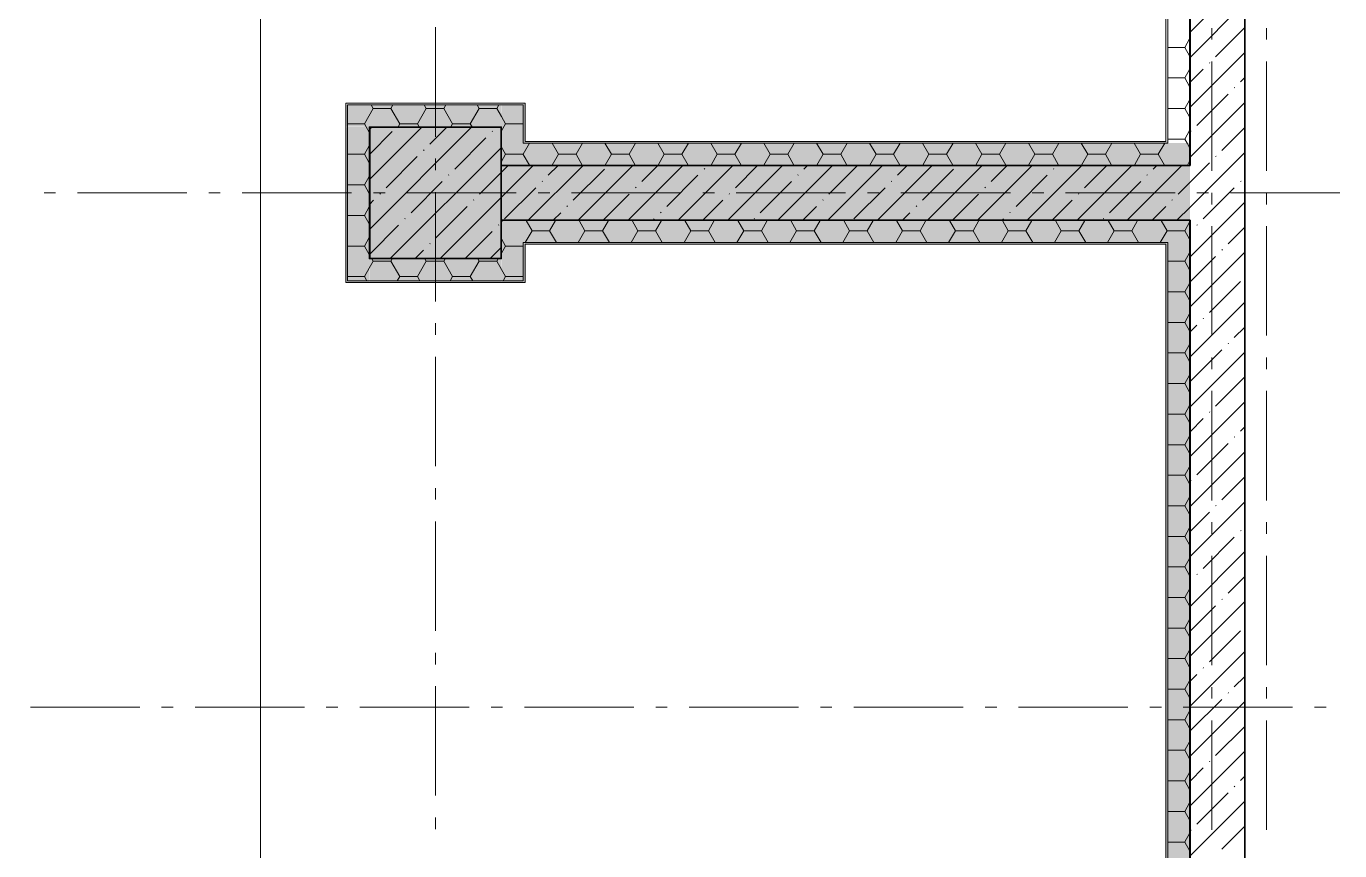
# Model space of a CAD drawing. Header units: millimetres. Extents: x -81576 to 1046824, y -248937 to 691537.
# Drawn here: x 168124 to 174129, y 553415 to 557183 of the extents above; entities that cross this region are included whole.
import ezdxf

# ---------------------------------------------------------------- set-up
doc = ezdxf.new("R2010")
doc.units = ezdxf.units.MM
doc.layers.add('PDF _Геометрия', color=7, linetype='Continuous', true_color=0x1d1d1d)
doc.layers.add('PDF _Сплошная заливка', color=7, linetype='Continuous', true_color=0xffffff)

msp = doc.modelspace()

# ---------------------------------------------------------------- hatches: boundary and pattern name
at = {"layer": 'PDF _Сплошная заливка', "true_color": 0x636466, "transparency": 33554559}
for points in [[(169584.5, 556723.6), (169592.5, 556723.6), (169592.5, 556823.6), (169584.5, 556823.6)], [(170296.5, 556723.6), (170294.5, 556823.6), (169592.5, 556823.6), (169592.5, 556723.6)], [(170396.5, 556548.6), (170396.5, 556823.6), (170296.5, 556823.6), (170296.5, 556548.6)], [(170404.5, 556648.6), (170404.5, 556831.6), (170396.5, 556831.6), (170396.5, 556648.6)], [(169592.5, 556011.6), (169592.5, 556721.6), (169584.5, 556721.6), (169584.5, 556011.6)], [(169692.5, 556019.6), (169692.5, 556723.6), (169592.5, 556721.6), (169592.5, 556019.6)], [(169694.5, 556121.6), (170294.5, 556121.6), (170294.5, 556721.6), (169694.5, 556721.6)], [(173442.5, 556548.6), (173442.5, 556648.6), (170396.5, 556648.6), (170396.5, 556548.6)], [(173342.5, 556648.6), (173342.5, 556656.6), (170404.5, 556656.6), (170404.5, 556648.6)], [(173444.5, 556296.6), (173444.5, 556546.6), (170294.5, 556546.6), (170294.5, 556296.6)], [(170396.5, 556546.6), (170396.5, 556548.6), (170296.5, 556546.6)], [(173442.5, 556546.6), (173442.5, 556548.6), (171119.5, 556546.6)], [(170396.5, 556294.6), (170396.5, 556296.6), (170296.5, 556294.6)], [(170396.5, 556019.6), (170396.5, 556294.6), (170296.5, 556294.6), (170296.5, 556019.6)], [(173442.5, 556194.6), (173442.5, 556294.6), (170396.5, 556294.6), (170396.5, 556194.6)], [(173442.5, 556294.6), (173442.5, 556296.6), (171119.5, 556294.6)], [(170404.5, 556011.6), (170404.5, 556194.6), (170396.5, 556194.6), (170396.5, 556011.6)], [(170404.5, 556186.6), (173342.5, 556186.6), (173342.5, 556194.6), (170404.5, 556194.6)], [(173342.5, 550606.5), (173342.5, 556186.6), (173334.5, 556186.6), (173334.5, 550606.5)], [(173342.5, 550598.5), (173442.5, 550598.5), (173442.5, 556194.6), (173342.5, 556194.6)], [(169692.5, 556119.6), (169694.5, 556121.6), (169692.5, 556121.6)], [(169694.5, 556019.6), (170296.5, 556019.6), (170294.5, 556119.6), (169692.5, 556119.6)], [(170294.5, 556119.6), (170294.5, 556121.6), (169694.5, 556119.6)], [(169592.5, 556011.6), (169692.5, 556011.6), (169692.5, 556019.6), (169592.5, 556019.6)], [(170294.5, 556011.6), (170294.5, 556019.6), (169694.5, 556019.6), (169694.5, 556011.6)], [(170296.5, 556011.6), (170396.5, 556011.6), (170396.5, 556019.6), (170296.5, 556019.6)]]:
    msp.add_hatch(color=251, dxfattribs=at).paths.add_polyline_path(points)

# ---------------------------------------------------------------- linework, layer by layer
at = {"layer": 'PDF _Геометрия', "color": 7, "lineweight": 9}
msp.add_lwpolyline([(96004.5, 535380), (96004.5, 585971.6), (122994.5, 585971.6), (122994.5, 547671.5), (169194.5, 547671.5), (169194.5, 581171.6), (172944.5, 581171.6), (172944.5, 582548.4), (172944.5, 581171.6), (169194.5, 581171.6), (169194.5, 547671.5), (122994.5, 547671.5), (122994.5, 585971.6), (96004.5, 585971.6)], close=True, dxfattribs=at)
at = {"layer": 'PDF _Геометрия', "color": 7, "lineweight": 35}
for points in [[(170294.5, 556546.6), (173444.5, 556546.6), (173444.5, 574296.6), (170294.5, 574296.6), (170294.5, 574546.6), (173444.5, 574546.6), (173444.5, 580421.6), (170294.5, 580421.6)], [(173694.5, 580171.6), (173694.5, 550571.5)], [(124744.5, 546971.5), (124744.5, 547221.5), (119099.5, 547221.5), (108544.5, 547221.5), (104419.5, 547221.5), (103764.5, 547221.5), (103764.5, 546971.5), (104419.5, 546971.5), (108544.5, 546971.5), (119099.5, 546971.5), (124744.5, 546971.5), (122554.5, 546971.5), (122554.5, 547221.5), (173444.5, 547221.5), (173444.5, 550246.5), (170319.5, 550246.5), (170319.5, 550496.5), (173444.5, 550496.5), (173444.5, 556296.6), (170294.5, 556296.6)]]:
    msp.add_lwpolyline(points, dxfattribs=at)
at = {"layer": 'PDF _Геометрия', "color": 7, "lineweight": 9}
for points in [[(170294.5, 574546.6), (170294.5, 574721.6), (169694.5, 574721.6), (169694.5, 574121.6), (170294.5, 574121.6), (170294.5, 574296.6), (170396.5, 574296.6), (170404.5, 574296.6), (173444.5, 574296.6), (173444.5, 574194.6), (173444.5, 574186.6), (173444.5, 556656.6), (173444.5, 556648.6), (173442.5, 556648.6)], [(170294.5, 574294.6), (170404.5, 574294.6), (173444.5, 574294.6), (173444.5, 574296.6), (173442.5, 574296.6), (173442.5, 574186.6), (173442.5, 568546.6), (173442.5, 568296.6), (173442.5, 562546.6), (173442.5, 562296.6), (173442.5, 556656.6), (173442.5, 556546.6), (173444.5, 556546.6), (173444.5, 556548.6), (173442.5, 556548.6), (170404.5, 556548.6), (170294.5, 556548.6)], [(169994.5, 557178.1), (169994.5, 556678.1)], [(173544.5, 557174.7), (173544.5, 557121.8)], [(173794.5, 557174.7), (173794.5, 557121.8)], [(173544.5, 557021.8), (173544.5, 556521.8)], [(173794.5, 557021.8), (173794.5, 556521.8)], [(170294.5, 556296.6), (170296.5, 556296.6), (170296.5, 556119.6), (169692.5, 556119.6), (169692.5, 556723.6), (170296.5, 556723.6), (170296.5, 556548.6), (170296.5, 556546.6), (170294.5, 556546.6), (170396.5, 556546.6)], [(170294.5, 556546.6), (170294.5, 556721.6), (169694.5, 556721.6), (169694.5, 556121.6), (170294.5, 556121.6), (170294.5, 556296.6), (170396.5, 556296.6), (170404.5, 556296.6), (173444.5, 556296.6), (173444.5, 556194.6), (173444.5, 556186.6), (173444.5, 550606.5), (173444.5, 550598.5)], [(173444.5, 556648.6), (173444.5, 556546.6), (170404.5, 556546.6), (170396.5, 556546.6), (170396.5, 556548.6)], [(169994.5, 556578.1), (169994.5, 556525.2)], [(168205.4, 556421.6), (168258.3, 556421.6)], [(168358.3, 556421.6), (168858.3, 556421.6)], [(168958.3, 556421.6), (169011.2, 556421.6)], [(169111.2, 556421.6), (169611.2, 556421.6)], [(169711.2, 556421.6), (169764.2, 556421.6)], [(169864.2, 556421.6), (170364.2, 556421.6)], [(169994.5, 556425.2), (169994.5, 555925.2)], [(170464.2, 556421.6), (170517.1, 556421.6)], [(170617.1, 556421.6), (171117.1, 556421.6)], [(171217.1, 556421.6), (171270, 556421.6)], [(171370, 556421.6), (171870, 556421.6)], [(171970, 556421.6), (172022.9, 556421.6)], [(172122.9, 556421.6), (172622.9, 556421.6)], [(172722.9, 556421.6), (172775.8, 556421.6)], [(172875.8, 556421.6), (173375.8, 556421.6)], [(173475.8, 556421.6), (173528.7, 556421.6)], [(173544.5, 556421.8), (173544.5, 556368.8)], [(173628.7, 556421.6), (174128.7, 556421.6)], [(173794.5, 556421.8), (173794.5, 556368.8)], [(170294.5, 556294.6), (170404.5, 556294.6), (173444.5, 556294.6), (173444.5, 556296.6), (173442.5, 556296.6), (173442.5, 556186.6), (173442.5, 550606.5), (173442.5, 550496.5), (173444.5, 550496.5), (170404.5, 550496.5), (170396.5, 550496.5), (170396.5, 550498.5)], [(170396.5, 556296.6), (170396.5, 556294.6)], [(173544.5, 556268.8), (173544.5, 555768.8)], [(173794.5, 556268.8), (173794.5, 555768.8)], [(173444.5, 556194.6), (173442.5, 556194.6)], [(169994.5, 555825.2), (169994.5, 555772.3)], [(169994.5, 555672.3), (169994.5, 555172.3)], [(173544.5, 555668.8), (173544.5, 555615.9)], [(173794.5, 555668.8), (173794.5, 555615.9)], [(173544.5, 555515.9), (173544.5, 555015.9)], [(173794.5, 555515.9), (173794.5, 555015.9)], [(169994.5, 555072.3), (169994.5, 555019.4)], [(169994.5, 554919.4), (169994.5, 554419.4)], [(173544.5, 554915.9), (173544.5, 554863)], [(173794.5, 554915.9), (173794.5, 554863)], [(173544.5, 554763), (173544.5, 554263)], [(173794.5, 554763), (173794.5, 554263)], [(169994.5, 554319.4), (169994.5, 554266.5)], [(169994.5, 554166.5), (169994.5, 553666.5)], [(173544.5, 554163), (173544.5, 554110.1)], [(173794.5, 554163), (173794.5, 554110.1)], [(168643, 554071.6), (168143, 554071.6)], [(168795.9, 554071.6), (168743, 554071.6)], [(169395.9, 554071.6), (168895.9, 554071.6)], [(169548.8, 554071.6), (169495.9, 554071.6)], [(170148.8, 554071.6), (169648.8, 554071.6)], [(170301.7, 554071.6), (170248.8, 554071.6)], [(170901.7, 554071.6), (170401.7, 554071.6)], [(171054.7, 554071.6), (171001.7, 554071.6)], [(171654.7, 554071.6), (171154.7, 554071.6)], [(171807.6, 554071.6), (171754.7, 554071.6)], [(172407.6, 554071.6), (171907.6, 554071.6)], [(172560.5, 554071.6), (172507.6, 554071.6)], [(173160.5, 554071.6), (172660.5, 554071.6)], [(173313.4, 554071.6), (173260.5, 554071.6)], [(173913.4, 554071.6), (173413.4, 554071.6)], [(174066.3, 554071.6), (174013.4, 554071.6)], [(173544.5, 554010.1), (173544.5, 553510.1)], [(173794.5, 554010.1), (173794.5, 553510.1)], [(169994.5, 553566.5), (169994.5, 553513.6)]]:
    msp.add_lwpolyline(points, dxfattribs=at)
at = {"layer": 'PDF _Геометрия', "color": 7, "lineweight": 13}
for points in [[(173342.5, 562296.6), (173342.5, 556656.6), (173342.5, 556648.6), (170404.5, 556648.6), (170396.5, 556648.6), (170396.5, 556823.6), (169592.5, 556823.6), (169592.5, 556019.6), (170396.5, 556019.6), (170396.5, 556194.6), (170404.5, 556194.6), (173342.5, 556194.6), (173342.5, 556186.6), (173342.5, 550606.5)], [(173334.5, 550606.5), (173334.5, 556186.6), (170404.5, 556186.6), (170404.5, 556011.6), (170294.5, 556011.6), (169694.5, 556011.6), (169584.5, 556011.6), (169584.5, 556721.6), (169584.5, 556831.6), (170294.5, 556831.6), (170404.5, 556831.6), (170404.5, 556656.6), (173334.5, 556656.6), (173334.5, 562186.6)], [(173444.5, 556656.6), (173444.5, 556648.6)], [(170404.5, 556546.6), (170396.5, 556546.6)], [(170396.5, 556296.6), (170404.5, 556296.6)], [(173444.5, 556194.6), (173444.5, 556186.6)]]:
    msp.add_lwpolyline(points, dxfattribs=at)
at = {"layer": 'PDF _Геометрия', "lineweight": 9}
for points in [[(173694.5, 557290.7), (173444.5, 557040.7)], [(173589.7, 557300), (173447.2, 557157.4)], [(173694.5, 557176.6), (173561.2, 557043.3)], [(173442.5, 557125.1), (173420.2, 557086.4)], [(173420.2, 557086.4), (173342.5, 557086.4)], [(173420.2, 557086.4), (173442.5, 557047.6)], [(173694.5, 557062.6), (173444.5, 556812.6)], [(173442.5, 556985.4), (173420.2, 556946.7)], [(173504.2, 556986.3), (173444.5, 556926.6)], [(173535.1, 557017.2), (173532.7, 557014.8)], [(173420.2, 556946.7), (173342.5, 556946.7)], [(173420.2, 556946.7), (173442.5, 556907.9)], [(173694.5, 556948.5), (173675.3, 556929.3)], [(173618.3, 556872.3), (173475.7, 556729.7)], [(173649.1, 556903.2), (173646.8, 556900.8)], [(169710.5, 556807), (169670.2, 556737.2)], [(169700.9, 556823.6), (169710.5, 556807)], [(169791.1, 556807), (169710.5, 556807)], [(169800.7, 556823.6), (169791.1, 556807)], [(169791.1, 556807), (169831.4, 556737.2)], [(169952.4, 556807), (169912.1, 556737.2)], [(169942.9, 556823.6), (169952.4, 556807)], [(170033.1, 556807), (169952.4, 556807)], [(170042.6, 556823.6), (170033.1, 556807)], [(170033.1, 556807), (170073.4, 556737.2)], [(170194.4, 556807), (170154, 556737.2)], [(170184.8, 556823.6), (170194.3, 556807)], [(170275, 556807), (170194.4, 556807)], [(170284.5, 556823.6), (170275, 556807)], [(170275, 556807), (170296.5, 556769.7), (170315.3, 556737.2)], [(173420.2, 556807), (173342.5, 556807)], [(173442.5, 556845.7), (173420.2, 556807)], [(173420.2, 556807), (173442.5, 556768.3)], [(173694.5, 556834.5), (173444.5, 556584.5)], [(169670.2, 556737.2), (169592.5, 556737.2)], [(169670.2, 556737.2), (169678, 556723.6), (169692.5, 556698.4)], [(169703.9, 556721.6), (169694.5, 556712.2)], [(169932, 556721.6), (169694.5, 556484.1)], [(170160.1, 556721.6), (169694.5, 556256)], [(169797.6, 556701.2), (169694.5, 556598.1)], [(169831.4, 556737.2), (169823.6, 556723.6)], [(169912.1, 556737.2), (169831.5, 556737.2)], [(169912.1, 556737.2), (169919.9, 556723.6)], [(170046.1, 556721.6), (169968.7, 556644.2)], [(170073.4, 556737.2), (170065.5, 556723.6)], [(170154, 556737.2), (170073.4, 556737.2)], [(170154, 556737.2), (170161.9, 556723.6)], [(170256.2, 556703.6), (170253.8, 556701.2)], [(170315.3, 556737.2), (170296.5, 556704.6)], [(170396, 556737.2), (170315.3, 556737.2)], [(170396.5, 556738.1), (170396, 556737.2)], [(170396, 556737.2), (170396.5, 556736.2)], [(173442.5, 556706), (173420.2, 556667.3)], [(173449.6, 556703.6), (173447.2, 556701.2)], [(173694.5, 556720.4), (173589.7, 556615.7)], [(169692.5, 556636.2), (169670.2, 556597.5)], [(170294.5, 556627.9), (169788.2, 556121.6)], [(170225.3, 556672.7), (170082.7, 556530.1)], [(170296.5, 556630), (170315.3, 556597.5)], [(170425.4, 556648.6), (170396.5, 556598.4), (170396, 556597.5)], [(170527.8, 556648.6), (170557.3, 556597.5)], [(170667.4, 556648.6), (170637.9, 556597.5)], [(170769.7, 556648.6), (170799.2, 556597.5)], [(170909.3, 556648.6), (170879.8, 556597.5)], [(171011.6, 556648.6), (171041.1, 556597.5)], [(171151.3, 556648.6), (171121.8, 556597.5)], [(171253.6, 556648.6), (171283.1, 556597.5)], [(171393.2, 556648.6), (171363.7, 556597.5)], [(171495.5, 556648.6), (171525, 556597.5)], [(171635.1, 556648.6), (171605.6, 556597.5)], [(171737.4, 556648.6), (171766.9, 556597.5)], [(171877.1, 556648.6), (171847.6, 556597.5)], [(171979.4, 556648.6), (172008.9, 556597.5)], [(172119, 556648.6), (172089.5, 556597.5)], [(172221.3, 556648.6), (172250.8, 556597.5)], [(172360.9, 556648.6), (172331.4, 556597.5)], [(172463.2, 556648.6), (172492.7, 556597.5)], [(172602.9, 556648.6), (172573.4, 556597.5)], [(172705.2, 556648.6), (172734.7, 556597.5)], [(172844.8, 556648.6), (172815.3, 556597.5)], [(172947.1, 556648.6), (172976.6, 556597.5)], [(173086.7, 556648.6), (173057.2, 556597.5)], [(173189, 556648.6), (173218.5, 556597.5)], [(173328.7, 556648.6), (173299.2, 556597.5)], [(173420.2, 556667.3), (173342.5, 556667.3)], [(173420.2, 556667.3), (173431, 556648.6), (173442.5, 556628.6)], [(169670.2, 556597.5), (169592.5, 556597.5)], [(169670.2, 556597.5), (169692.5, 556558.8)], [(169911.7, 556587.1), (169769.1, 556444.6)], [(169942.5, 556618), (169940.2, 556615.7)], [(170315.3, 556597.5), (170296.5, 556564.9)], [(170396, 556597.5), (170315.3, 556597.5)], [(170396, 556597.5), (170396.5, 556596.5), (170424.2, 556548.6)], [(170557.3, 556597.5), (170529, 556548.6)], [(170637.9, 556597.5), (170557.3, 556597.5)], [(170637.9, 556597.5), (170666.1, 556548.6)], [(170799.2, 556597.5), (170770.9, 556548.6)], [(170879.8, 556597.5), (170799.2, 556597.5)], [(170879.8, 556597.5), (170908.1, 556548.6)], [(171041.1, 556597.5), (171012.9, 556548.6)], [(171121.8, 556597.5), (171041.1, 556597.5)], [(171121.8, 556597.5), (171150, 556548.6)], [(171283.1, 556597.5), (171254.8, 556548.6)], [(171363.7, 556597.5), (171283.1, 556597.5)], [(171363.7, 556597.5), (171391.9, 556548.6)], [(171525, 556597.5), (171496.7, 556548.6)], [(171605.7, 556597.5), (171525, 556597.5)], [(171605.6, 556597.5), (171633.9, 556548.6)], [(171766.9, 556597.5), (171738.7, 556548.6)], [(171847.6, 556597.5), (171766.9, 556597.5)], [(171847.6, 556597.5), (171875.8, 556548.6)], [(172008.9, 556597.5), (171980.6, 556548.6)], [(172089.5, 556597.5), (172008.9, 556597.5)], [(172089.5, 556597.5), (172117.7, 556548.6)], [(172250.8, 556597.5), (172222.6, 556548.6)], [(172331.5, 556597.5), (172250.8, 556597.5)], [(172331.4, 556597.5), (172359.7, 556548.6)], [(172492.7, 556597.5), (172464.5, 556548.6)], [(172573.4, 556597.5), (172492.7, 556597.5)], [(172573.4, 556597.5), (172601.6, 556548.6)], [(172734.7, 556597.5), (172706.4, 556548.6)], [(172815.3, 556597.5), (172734.7, 556597.5)], [(172815.3, 556597.5), (172843.6, 556548.6)], [(172976.6, 556597.5), (172948.4, 556548.6)], [(173057.3, 556597.5), (172976.6, 556597.5)], [(173057.2, 556597.5), (173085.5, 556548.6)], [(173218.5, 556597.5), (173190.3, 556548.6)], [(173299.2, 556597.5), (173218.6, 556597.5)], [(173299.2, 556597.5), (173327.4, 556548.6)], [(173694.5, 556606.4), (173444.5, 556356.4), (173384.7, 556296.6)], [(173442.5, 556566.4), (173432.2, 556548.6)], [(173563.6, 556589.5), (173561.2, 556587.1)], [(170441.3, 556546.6), (170294.5, 556399.8), (170016.3, 556121.6)], [(170056.6, 556504), (170054.2, 556501.6)], [(170327.3, 556546.6), (170294.5, 556513.8), (170196.8, 556416.1)], [(170669.4, 556546.6), (170419.4, 556296.6)], [(170555.4, 556546.6), (170510.4, 556501.6)], [(170767, 556530.1), (170624.5, 556387.6)], [(170897.5, 556546.6), (170647.5, 556296.6)], [(171125.6, 556546.6), (170875.6, 556296.6)], [(171011.5, 556546.6), (170938.1, 556473.1)], [(171194.7, 556501.6), (171052.1, 556359.1)], [(171353.7, 556546.6), (171103.7, 556296.6)], [(171225.6, 556532.5), (171223.2, 556530.1)], [(171581.8, 556546.6), (171331.8, 556296.6)], [(171467.7, 556546.6), (171365.8, 556444.6)], [(171809.9, 556546.6), (171559.9, 556296.6)], [(171653.3, 556504), (171650.9, 556501.6)], [(171695.8, 556546.6), (171679.4, 556530.1)], [(172038, 556546.6), (171788, 556296.6)], [(171923.9, 556546.6), (171793.5, 556416.1)], [(172266.1, 556546.6), (172016.1, 556296.6)], [(172152, 556546.6), (172107.1, 556501.6)], [(172363.7, 556530.1), (172221.2, 556387.6)], [(172494.2, 556546.6), (172244.2, 556296.6)], [(172722.3, 556546.6), (172472.3, 556296.6)], [(172608.2, 556546.6), (172534.8, 556473.1)], [(172791.4, 556501.6), (172648.8, 556359.1)], [(172950.4, 556546.6), (172700.4, 556296.6)], [(172822.3, 556532.5), (172819.9, 556530.1)], [(173178.5, 556546.6), (172928.5, 556296.6)], [(173064.4, 556546.6), (172962.5, 556444.6)], [(173406.6, 556546.6), (173156.6, 556296.6)], [(173250, 556504), (173247.6, 556501.6)], [(173292.5, 556546.6), (173276.1, 556530.1)], [(173532.7, 556558.6), (173444.5, 556470.4), (173390.2, 556416.1)], [(169670.2, 556457.8), (169592.5, 556457.8)], [(169692.5, 556496.5), (169670.2, 556457.8)], [(169670.2, 556457.8), (169692.5, 556419.1)], [(170025.7, 556473.1), (169883.1, 556330.5)], [(170453.4, 556444.6), (170310.8, 556302)], [(170484.3, 556475.5), (170481.9, 556473.1)], [(170912, 556447), (170909.6, 556444.6)], [(171622.4, 556473.1), (171479.8, 556330.5)], [(172050.1, 556444.6), (171907.5, 556302)], [(172081, 556475.5), (172078.6, 556473.1)], [(172508.6, 556447), (172506.3, 556444.6)], [(173219.1, 556473.1), (173076.5, 556330.5)], [(173646.8, 556444.6), (173504.2, 556302)], [(173677.7, 556475.5), (173675.3, 556473.1)], [(169712.1, 556387.6), (169694.5, 556370)], [(169742.9, 556418.4), (169740.6, 556416.1)], [(170170.6, 556389.9), (170168.3, 556387.6)], [(170881.1, 556416.1), (170761.5, 556296.6)], [(171308.8, 556387.6), (171217.7, 556296.6)], [(171339.6, 556418.4), (171337.3, 556416.1)], [(171767.3, 556389.9), (171765, 556387.6)], [(172477.8, 556416.1), (172358.2, 556296.6)], [(172905.4, 556387.6), (172814.4, 556296.6)], [(172936.3, 556418.4), (172934, 556416.1)], [(173364, 556389.9), (173361.6, 556387.6)], [(169692.5, 556356.8), (169670.2, 556318.1)], [(170139.8, 556359.1), (169997.2, 556216.5)], [(170567.4, 556330.5), (170533.4, 556296.6)], [(170598.3, 556361.4), (170595.9, 556359.1)], [(171026, 556332.9), (171023.6, 556330.5)], [(171736.4, 556359.1), (171673.9, 556296.6)], [(172164.1, 556330.5), (172130.1, 556296.6)], [(172195, 556361.4), (172192.6, 556359.1)], [(172622.7, 556332.9), (172620.3, 556330.5)], [(173333.1, 556359.1), (173270.6, 556296.6)], [(173694.5, 556378.3), (173444.5, 556128.3)], [(169670.2, 556318.1), (169592.5, 556318.1)], [(169670.2, 556318.1), (169692.5, 556279.4)], [(169826.1, 556273.5), (169694.5, 556141.9)], [(169857, 556304.4), (169854.6, 556302)], [(170284.7, 556275.9), (170282.3, 556273.5)], [(170301.7, 556294.6), (170296.5, 556285.5)], [(170409.6, 556294.6), (170436.3, 556248.3)], [(170543.6, 556294.6), (170516.9, 556248.3)], [(170651.5, 556294.6), (170678.2, 556248.3)], [(170785.6, 556294.6), (170758.9, 556248.3)], [(170893.4, 556294.6), (170920.2, 556248.3)], [(170995.1, 556302), (170989.6, 556296.6)], [(171027.5, 556294.6), (171000.8, 556248.3)], [(171135.4, 556294.6), (171162.1, 556248.3)], [(171269.5, 556294.6), (171242.7, 556248.3)], [(171377.3, 556294.6), (171404, 556248.3)], [(171453.7, 556304.4), (171451.3, 556302)], [(171511.4, 556294.6), (171484.7, 556248.3)], [(171619.2, 556294.6), (171646, 556248.3)], [(171753.3, 556294.6), (171726.6, 556248.3)], [(171861.2, 556294.6), (171887.9, 556248.3)], [(171995.3, 556294.6), (171968.5, 556248.3)], [(172103.1, 556294.6), (172129.8, 556248.3)], [(172237.2, 556294.6), (172210.5, 556248.3)], [(172345, 556294.6), (172371.8, 556248.3)], [(172479.1, 556294.6), (172452.4, 556248.3)], [(172591.8, 556302), (172586.3, 556296.6)], [(172587, 556294.6), (172613.7, 556248.3)], [(172721.1, 556294.6), (172694.3, 556248.3)], [(172828.9, 556294.6), (172855.6, 556248.3)], [(172963, 556294.6), (172936.3, 556248.3)], [(173050.4, 556304.4), (173048, 556302)], [(173070.8, 556294.6), (173097.6, 556248.3)], [(173204.9, 556294.6), (173178.2, 556248.3)], [(173312.8, 556294.6), (173339.5, 556248.3)], [(173442.5, 556287), (173420.2, 556248.3)], [(173478.1, 556275.9), (173475.7, 556273.5)], [(173694.5, 556264.2), (173618.3, 556188)], [(169692.5, 556217.1), (169670.2, 556178.4)], [(170253.8, 556245), (170130.4, 556121.6)], [(170296.5, 556211), (170315.3, 556178.4)], [(170436.3, 556248.3), (170405.3, 556194.6)], [(170516.9, 556248.3), (170436.3, 556248.3)], [(170516.9, 556248.3), (170547.9, 556194.6)], [(170678.2, 556248.3), (170647.2, 556194.6)], [(170758.9, 556248.3), (170678.2, 556248.3)], [(170758.9, 556248.3), (170789.9, 556194.6)], [(170920.2, 556248.3), (170889.1, 556194.6)], [(171000.8, 556248.3), (170920.2, 556248.3)], [(171000.8, 556248.3), (171031.8, 556194.6)], [(171162.1, 556248.3), (171131.1, 556194.6)], [(171242.7, 556248.3), (171162.1, 556248.3)], [(171242.7, 556248.3), (171273.7, 556194.6)], [(171404, 556248.3), (171373, 556194.6)], [(171484.7, 556248.3), (171404, 556248.3)], [(171484.7, 556248.3), (171515.7, 556194.6)], [(171646, 556248.3), (171614.9, 556194.6)], [(171726.6, 556248.3), (171646, 556248.3)], [(171726.6, 556248.3), (171757.6, 556194.6)], [(171887.9, 556248.3), (171856.9, 556194.6)], [(171968.6, 556248.3), (171887.9, 556248.3)], [(171968.5, 556248.3), (171999.6, 556194.6)], [(172129.8, 556248.3), (172098.8, 556194.6)], [(172210.5, 556248.3), (172129.8, 556248.3)], [(172210.5, 556248.3), (172241.5, 556194.6)], [(172371.8, 556248.3), (172340.7, 556194.6)], [(172452.4, 556248.3), (172371.8, 556248.3)], [(172452.4, 556248.3), (172483.4, 556194.6)], [(172613.7, 556248.3), (172582.7, 556194.6)], [(172694.4, 556248.3), (172613.7, 556248.3)], [(172694.3, 556248.3), (172725.4, 556194.6)], [(172855.6, 556248.3), (172824.6, 556194.6)], [(172936.3, 556248.3), (172855.6, 556248.3)], [(172936.3, 556248.3), (172967.3, 556194.6)], [(173097.6, 556248.3), (173066.6, 556194.6)], [(173178.2, 556248.3), (173097.6, 556248.3)], [(173178.2, 556248.3), (173209.2, 556194.6)], [(173339.5, 556248.3), (173308.5, 556194.6)], [(173420.2, 556248.3), (173339.5, 556248.3)], [(173420.2, 556248.3), (173442.5, 556209.5)], [(173447.2, 556245), (173444.5, 556242.3)], [(169670.2, 556178.4), (169592.5, 556178.4)], [(169670.2, 556178.4), (169692.5, 556139.7)], [(169940.2, 556159.5), (169902.3, 556121.6)], [(169971, 556190.3), (169968.7, 556188)], [(170294.5, 556171.7), (170244.4, 556121.6)], [(170315.3, 556178.4), (170296.5, 556145.9)], [(170396, 556178.4), (170315.3, 556178.4)], [(170396.5, 556179.4), (170396, 556178.4)], [(170396, 556178.4), (170396.5, 556177.5)], [(173442.5, 556147.3), (173420.2, 556108.6)], [(173694.5, 556150.2), (173444.5, 555900.2)], [(173592.1, 556161.8), (173589.7, 556159.5)], [(169710.5, 556108.6), (169692.5, 556077.5), (169670.2, 556038.8)], [(169704.1, 556119.6), (169710.5, 556108.6)], [(169791.1, 556108.6), (169710.5, 556108.6)], [(169797.4, 556119.6), (169791.1, 556108.6)], [(169791.1, 556108.6), (169831.4, 556038.7)], [(169952.4, 556108.6), (169912.1, 556038.8)], [(169946.1, 556119.6), (169952.4, 556108.6)], [(170033.1, 556108.6), (169952.4, 556108.6)], [(170039.4, 556119.6), (170033.1, 556108.6)], [(170033.1, 556108.6), (170073.4, 556038.7)], [(170194.4, 556108.6), (170154, 556038.8)], [(170188, 556119.6), (170194.3, 556108.6)], [(170275, 556108.6), (170194.4, 556108.6)], [(170281.3, 556119.6), (170275, 556108.6)], [(170275, 556108.6), (170296.5, 556071.3), (170315.3, 556038.7)], [(173420.2, 556108.6), (173342.5, 556108.6)], [(173420.2, 556108.6), (173442.5, 556069.9)], [(173561.2, 556131), (173444.5, 556014.2)], [(169670.2, 556038.7), (169592.5, 556038.7)], [(169670.2, 556038.7), (169681.2, 556019.6)], [(169831.4, 556038.8), (169820.4, 556019.6)], [(169912.1, 556038.7), (169831.5, 556038.7)], [(169912.1, 556038.7), (169923.2, 556019.6)], [(170073.4, 556038.8), (170062.3, 556019.6)], [(170154, 556038.7), (170073.4, 556038.7)], [(170154, 556038.7), (170165.1, 556019.6)], [(170315.3, 556038.8), (170304.2, 556019.6)], [(170396, 556038.7), (170315.3, 556038.7)], [(170396.5, 556039.7), (170396, 556038.8)], [(170396, 556038.7), (170396.5, 556037.8)], [(173420.2, 555968.9), (173342.5, 555968.9)], [(173442.5, 556007.6), (173420.2, 555968.9)], [(173420.2, 555968.9), (173442.5, 555930.2)], [(173675.3, 556016.9), (173532.7, 555874.3)], [(173694.5, 555922.1), (173444.5, 555672.1)], [(173442.5, 555868), (173420.2, 555829.2)], [(173506.6, 555848.2), (173504.2, 555845.8)], [(173420.2, 555829.2), (173342.5, 555829.2)], [(173420.2, 555829.2), (173442.5, 555790.5)], [(173475.7, 555817.3), (173444.5, 555786.1)], [(173694.5, 555808), (173646.8, 555760.3)], [(173442.5, 555728.3), (173420.2, 555689.6)], [(173620.6, 555734.2), (173618.3, 555731.8)], [(173420.2, 555689.5), (173342.5, 555689.5)], [(173420.2, 555689.5), (173442.5, 555650.8)], [(173694.5, 555694), (173444.5, 555444)], [(173589.7, 555703.3), (173447.2, 555560.7)], [(173420.2, 555549.9), (173342.5, 555549.9)], [(173442.5, 555588.6), (173420.2, 555549.9)], [(173420.2, 555549.9), (173442.5, 555511.1)], [(173694.5, 555579.9), (173561.2, 555446.7)], [(173442.5, 555448.9), (173420.2, 555410.2)], [(173694.5, 555465.9), (173444.5, 555215.9)], [(173420.2, 555410.2), (173342.5, 555410.2)], [(173420.2, 555410.2), (173442.5, 555371.5)], [(173504.2, 555389.6), (173444.5, 555329.9)], [(173535.1, 555420.5), (173532.7, 555418.1)], [(173442.5, 555309.2), (173420.2, 555270.5)], [(173649.1, 555306.5), (173646.8, 555304.1)], [(173694.5, 555351.8), (173675.3, 555332.6)], [(173420.2, 555270.5), (173342.5, 555270.5)], [(173420.2, 555270.5), (173442.5, 555231.8)], [(173618.3, 555275.6), (173475.7, 555133)], [(173694.5, 555237.8), (173444.5, 554987.8)], [(173420.2, 555130.8), (173342.5, 555130.8)], [(173442.5, 555169.5), (173420.2, 555130.8)], [(173420.2, 555130.8), (173442.5, 555092.1)], [(173694.5, 555123.7), (173589.7, 555019)], [(173449.6, 555106.9), (173447.2, 555104.5)], [(173442.5, 555029.9), (173420.2, 554991.1)], [(173694.5, 555009.7), (173444.5, 554759.7)], [(173420.2, 554991.1), (173342.5, 554991.1)], [(173420.2, 554991.1), (173442.5, 554952.4)], [(173532.7, 554961.9), (173444.5, 554873.7)], [(173563.6, 554992.8), (173561.2, 554990.5)], [(173442.5, 554890.2), (173420.2, 554851.5)], [(173420.2, 554851.5), (173342.5, 554851.5)], [(173420.2, 554851.5), (173442.5, 554812.7)], [(173646.8, 554847.9), (173504.2, 554705.3)], [(173677.7, 554878.8), (173675.3, 554876.4)], [(173694.5, 554781.6), (173444.5, 554531.6)], [(173420.2, 554711.8), (173342.5, 554711.8)], [(173442.5, 554750.5), (173420.2, 554711.8)], [(173420.2, 554711.8), (173442.5, 554673)], [(173447.2, 554648.3), (173444.5, 554645.6)], [(173478.1, 554679.2), (173475.7, 554676.8)], [(173694.5, 554667.5), (173618.3, 554591.3)], [(173442.5, 554610.8), (173420.2, 554572.1)], [(173420.2, 554572.1), (173342.5, 554572.1)], [(173420.2, 554572.1), (173442.5, 554533.4)], [(173694.5, 554553.5), (173444.5, 554303.5)], [(173561.2, 554534.3), (173444.5, 554417.5)], [(173592.1, 554565.1), (173589.7, 554562.8)], [(173442.5, 554471.1), (173420.2, 554432.4)], [(173420.2, 554432.4), (173342.5, 554432.4)], [(173420.2, 554432.4), (173442.5, 554393.7)], [(173675.3, 554420.2), (173532.7, 554277.7)], [(173420.2, 554292.7), (173342.5, 554292.7)], [(173442.5, 554331.5), (173420.2, 554292.7)], [(173420.2, 554292.7), (173442.5, 554254)], [(173694.5, 554325.4), (173444.5, 554075.4)], [(173475.7, 554220.6), (173444.5, 554189.4)], [(173506.6, 554251.5), (173504.2, 554249.1)], [(173442.5, 554191.8), (173420.2, 554153.1)], [(173694.5, 554211.3), (173646.8, 554163.6)], [(173420.2, 554153.1), (173342.5, 554153.1)], [(173420.2, 554153), (173442.5, 554114.3)], [(173589.7, 554106.6), (173447.2, 553964)], [(173620.6, 554137.5), (173618.3, 554135.1)], [(173442.5, 554052.1), (173420.2, 554013.4)], [(173694.5, 554097.3), (173444.5, 553847.3)], [(173420.2, 554013.4), (173342.5, 554013.4)], [(173420.2, 554013.4), (173442.5, 553974.6)], [(173694.5, 553983.2), (173561.2, 553850)], [(173420.2, 553873.7), (173342.5, 553873.7)], [(173442.5, 553912.4), (173420.2, 553873.7)], [(173420.2, 553873.7), (173442.5, 553835)], [(173694.5, 553869.2), (173444.5, 553619.2)], [(173535.1, 553823.8), (173532.7, 553821.5)], [(173442.5, 553772.7), (173420.2, 553734)], [(173504.2, 553792.9), (173444.5, 553733.2)], [(173694.5, 553755.1), (173675.3, 553735.9)], [(173420.2, 553734), (173342.5, 553734)], [(173420.2, 553734), (173442.5, 553695.3)], [(173649.1, 553709.8), (173646.8, 553707.4)], [(173442.5, 553633.1), (173420.2, 553594.3)], [(173694.5, 553641.1), (173444.5, 553391.1)], [(173618.3, 553678.9), (173475.7, 553536.3)], [(173420.2, 553594.3), (173342.5, 553594.3)], [(173420.2, 553594.3), (173442.5, 553555.6)], [(173449.6, 553510.2), (173447.2, 553507.8)], [(173694.5, 553527), (173589.7, 553422.3)], [(173420.2, 553454.6), (173342.5, 553454.6)], [(173442.5, 553493.4), (173420.2, 553454.7)], [(173420.2, 553454.6), (173442.5, 553415.9)]]:
    msp.add_lwpolyline(points, dxfattribs=at)
at = {"layer": 'PDF _Геометрия', "color": 7, "lineweight": 35}
msp.add_lwpolyline([(170294.5, 556721.6), (170294.5, 556121.6), (169694.5, 556121.6), (169694.5, 556721.6)], close=True, dxfattribs=at)

doc.saveas('drawing.dxf')
